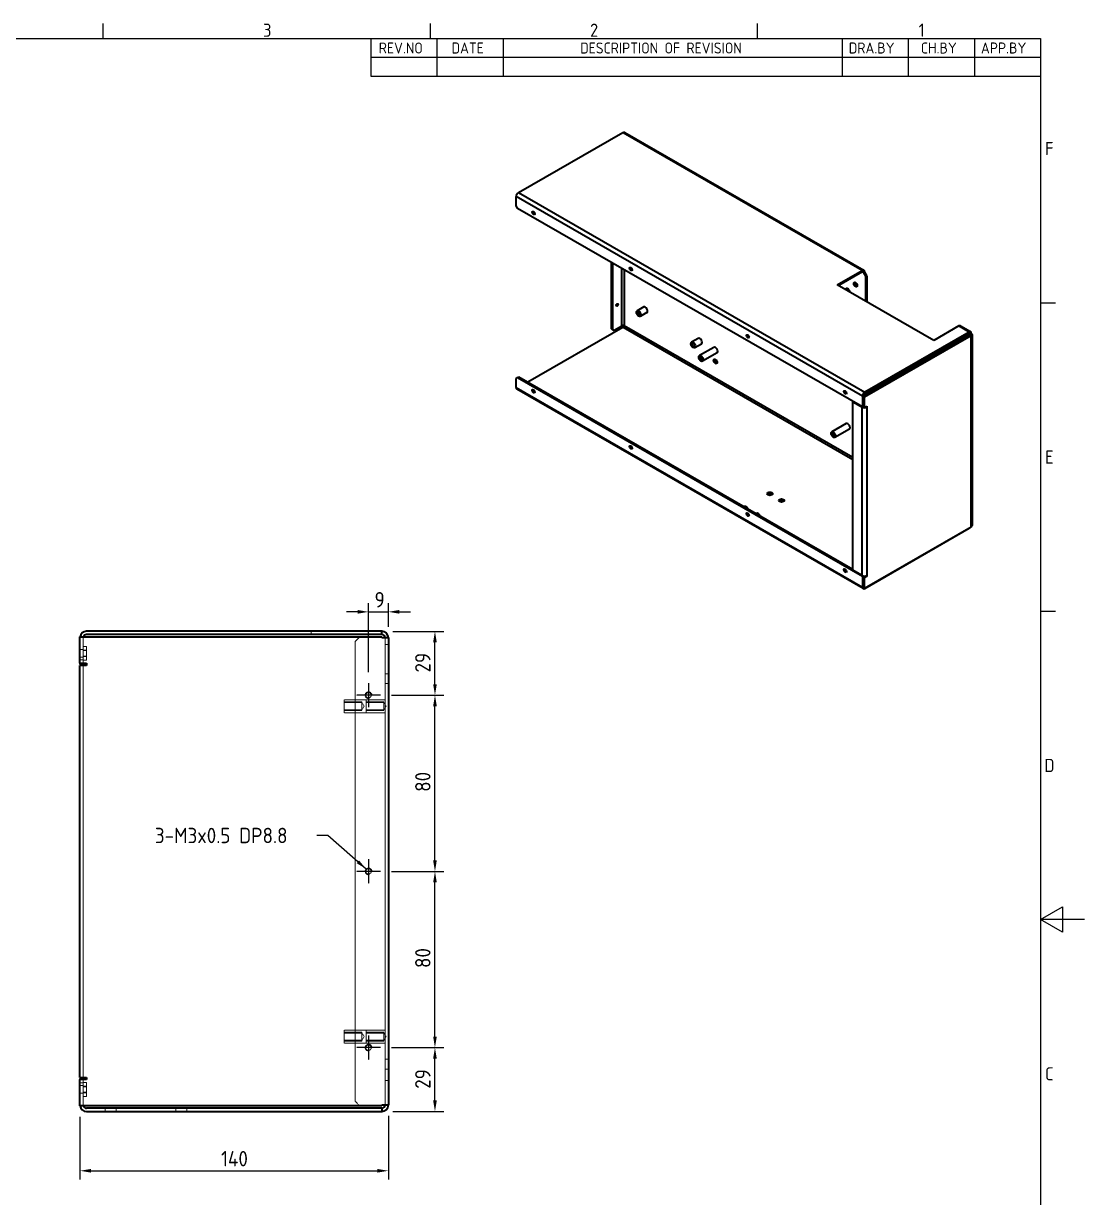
# Model space of a CAD drawing. Header units: millimetres. Extents: x 0 to 1188, y 0 to 840.
# Drawn here: x 706 to 1188, y 294 to 827 of the extents above; entities that cross this region are included whole.
import ezdxf

# ---------------------------------------------------------------- set-up
doc = ezdxf.new("R2010")
doc.units = ezdxf.units.MM
doc.header["$LTSCALE"] = 2
doc.linetypes.add('CHAIN', pattern=[0.7087, 0.4724, -0.0591, 0.1181, -0.0591])
doc.linetypes.add('DASHED', pattern=[0.2067, 0.1654, -0.0413])
doc.layers.get('0').update_dxf_attribs({"color": 3, "lineweight": 25, "true_color": 0x00ff00})
for name, color, linetype, lineweight, true_color in [('가려진 것(ISO)', 2, 'DASHED', 18, 0xffff00), ('가시적인 것(ISO)', 3, 'Continuous', 40, 0x00ff00), ('가시적인 좁은 것(ISO)', 3, 'Continuous', 35, 0x00ff00), ('기호(ISO)', 5, 'Continuous', 25, 0x0000ff), ('중심 표식(ISO)', 1, 'Continuous', 25, 0xff0000), ('치수(ISO)', 2, 'Continuous', 25, 0xffff00)]:
    doc.layers.add(name, color=color, linetype=linetype, lineweight=lineweight, true_color=true_color)
doc.layers.add('경계(ISO)', color=7, linetype='Continuous', lineweight=25)
doc.styles.add('ISO ProportionalPSTEK', font='isocp.shx')
doc.styles.add('문자 텍스트_PSTEK_POSCO', font='isocp.shx')
doc.styles.add('치수 텍스트_PSTEK_POSCO', font='isocp.shx')
doc.dimstyles.new('치수_PSTEK_POSCO', dxfattribs={"dimscale": 2, "dimtxt": 3.5, "dimasz": 2.5, "dimexe": 2, "dimexo": 2.5, "dimgap": 1, "dimtad": 1, "dimrnd": 1e-08, "dimdsep": 46, "dimtxsty": '치수 텍스트_PSTEK_POSCO', "dimcen": 0.09, "dimdle": 10, "dimclrd": 7, "dimclre": 7, "dimclrt": 2, "dimadec": 1, "dimazin": 2, "dimtfac": 1, "dimtmove": 0, "dimatfit": 3, "dimfxl": 1, "dimtolj": 1, "dimlwd": -1, "dimlwe": -1, "dimarcsym": 0})
doc.dimstyles.new('치수_PSTEK_POSCO$7', dxfattribs={"dimscale": 2, "dimtxt": 3.5, "dimasz": 2.5, "dimexe": 2, "dimexo": 2.5, "dimgap": 1, "dimtad": 1, "dimrnd": 1e-08, "dimdsep": 46, "dimtxsty": '치수 텍스트_PSTEK_POSCO', "dimcen": 0.09, "dimdle": 10, "dimclrd": 7, "dimclre": 7, "dimclrt": 2, "dimadec": 1, "dimazin": 2, "dimtfac": 1, "dimtmove": 0, "dimatfit": 3, "dimfxl": 1, "dimtolj": 1, "dimlwd": -1, "dimlwe": -1, "dimarcsym": 0})

# ---------------------------------------------------------------- blocks, each defined once
blk = doc.blocks.new('경계 Default Border')
at = {"layer": '경계(ISO)'}
for p, q in [((371.25, 410), (371.25, 413.4)), ((445.5, 410), (445.5, 413.4)), ((519.75, 410), (519.75, 413.4)), ((584, 350), (587.4, 350)), ((584, 280), (587.4, 280))]:
    blk.add_line(p, q, dxfattribs=at)
at = {"layer": '경계(ISO)', "flags": 128}
for points in [[(10, 10), (10, 410), (584, 410), (584, 10), (10, 10)], [(594, 210), (584, 210), (589, 212.89), (589, 207.11), (584, 210)]]:
    blk.add_lwpolyline(points, dxfattribs=at)
at = {"layer": '경계(ISO)', "color": 2, "true_color": 0xffff00, "char_height": 3, "attachment_point": 7, "style": '문자 텍스트_PSTEK_POSCO'}
for s, insert in [('3', (407.54, 410.37)), ('2', (481.75, 410.37)), ('1', (556.36, 410.4)), ('F', (585.04, 383.5)), ('E', (585.04, 313.47)), ('D', (584.88, 243.47)), ('C', (585.04, 173.47))]:
    blk.add_mtext(s, dxfattribs=dict(at, insert=insert))
blk = doc.blocks.new('리비전 내역')
at = {"layer": '기호(ISO)'}
for p, q in [((432, 410), (584, 410)), ((432, 410), (432, 405.72)), ((447, 410), (447, 405.72)), ((462, 410), (462, 405.72)), ((539, 410), (539, 405.72)), ((554, 410), (554, 405.72)), ((569, 410), (569, 405.72)), ((584, 410), (584, 405.72)), ((432, 405.72), (584, 405.72)), ((432, 405.72), (432, 401.44)), ((447, 405.72), (447, 401.44)), ((462, 405.72), (462, 401.44)), ((539, 405.72), (539, 401.44)), ((554, 405.72), (554, 401.44)), ((569, 405.72), (569, 401.44)), ((584, 405.72), (584, 401.44)), ((432, 401.44), (584, 401.44))]:
    blk.add_line(p, q, dxfattribs=at)
at = {"layer": '기호(ISO)', "color": 2, "true_color": 0xffff00, "char_height": 2.5, "attachment_point": 7, "style": 'ISO ProportionalPSTEK'}
for s, insert in [('REV.NO', (433.79, 406.58)), ('DATE', (450.31, 406.58)), ('DESCRIPTION OF REVISION', (479.51, 406.58)), ('DRA.BY', (540.48, 406.58)), ('CH.BY', (556.86, 406.58)), ('APP.BY', (570.48, 406.58))]:
    blk.add_mtext(s, dxfattribs=dict(at, insert=insert))
blk = doc.blocks.new('*D53')
at = {"layer": 'Defpoints', "color": 0, "transparency": 16777216}
for p in [(871.94, 335.83), (731.94, 335.39), (871.94, 305.92)]:
    blk.add_point(p, dxfattribs=at)
at = {"layer": '치수(ISO)', "color": 7, "transparency": 16777216}
for p, q in [((871.94, 330.83), (871.94, 301.92)), ((731.94, 330.39), (731.94, 301.92)), ((736.94, 305.92), (866.94, 305.92))]:
    blk.add_line(p, q, dxfattribs=at)
for points in [[(736.94, 306.75), (736.94, 305.08), (731.94, 305.92)], [(866.94, 306.75), (866.94, 305.08), (871.94, 305.92)]]:
    blk.add_solid(points, dxfattribs=at)
at = {"layer": '치수(ISO)', "color": 2, "transparency": 16777216, "insert": (795.99, 311.42), "char_height": 7, "attachment_point": 4, "style": '치수 텍스트_PSTEK_POSCO'}
blk.add_mtext('\\A1;140', dxfattribs=at)
blk = doc.blocks.new('*D55')
at = {"layer": 'Defpoints', "color": 0, "transparency": 16777216}
for p in [(868.44, 441.83), (893.1, 441.83), (868.44, 361.83)]:
    blk.add_point(p, dxfattribs=at)
at = {"layer": '치수(ISO)', "color": 7, "transparency": 16777216}
for p, q in [((873.44, 441.83), (897.1, 441.83)), ((893.1, 366.83), (893.1, 436.83)), ((873.44, 361.83), (897.1, 361.83))]:
    blk.add_line(p, q, dxfattribs=at)
for points in [[(892.27, 436.83), (893.93, 436.83), (893.1, 441.83)], [(892.27, 366.83), (893.93, 366.83), (893.1, 361.83)]]:
    blk.add_solid(points, dxfattribs=at)
at = {"layer": '치수(ISO)', "color": 2, "transparency": 16777216, "insert": (887.6, 397.98), "char_height": 7, "attachment_point": 4, "rotation": 90, "style": '치수 텍스트_PSTEK_POSCO'}
blk.add_mtext('\\A1;80', dxfattribs=at)
blk = doc.blocks.new('*D56')
at = {"layer": 'Defpoints', "color": 0, "transparency": 16777216}
for p in [(868.44, 521.83), (893.1, 521.83), (868.44, 441.83)]:
    blk.add_point(p, dxfattribs=at)
at = {"layer": '치수(ISO)', "color": 7, "transparency": 16777216}
for p, q in [((873.44, 521.83), (897.1, 521.83)), ((893.1, 446.83), (893.1, 516.83)), ((873.44, 441.83), (897.1, 441.83))]:
    blk.add_line(p, q, dxfattribs=at)
for points in [[(892.27, 516.83), (893.93, 516.83), (893.1, 521.83)], [(892.27, 446.83), (893.93, 446.83), (893.1, 441.83)]]:
    blk.add_solid(points, dxfattribs=at)
at = {"layer": '치수(ISO)', "color": 2, "transparency": 16777216, "insert": (887.6, 477.98), "char_height": 7, "attachment_point": 4, "rotation": 90, "style": '치수 텍스트_PSTEK_POSCO'}
blk.add_mtext('\\A1;80', dxfattribs=at)
blk = doc.blocks.new('*D57')
at = {"layer": 'Defpoints', "color": 0, "transparency": 16777216}
for p in [(868.44, 361.83), (893.1, 361.83), (868.94, 332.83)]:
    blk.add_point(p, dxfattribs=at)
at = {"layer": '치수(ISO)', "color": 7, "transparency": 16777216}
for p, q in [((873.44, 361.83), (897.1, 361.83)), ((893.1, 337.83), (893.1, 356.83)), ((873.94, 332.83), (897.1, 332.83))]:
    blk.add_line(p, q, dxfattribs=at)
for points in [[(892.27, 356.83), (893.93, 356.83), (893.1, 361.83)], [(892.27, 337.83), (893.93, 337.83), (893.1, 332.83)]]:
    blk.add_solid(points, dxfattribs=at)
at = {"layer": '치수(ISO)', "color": 2, "transparency": 16777216, "insert": (887.6, 343.14), "char_height": 7, "attachment_point": 4, "rotation": 90, "style": '치수 텍스트_PSTEK_POSCO'}
blk.add_mtext('\\A1;29', dxfattribs=at)
blk = doc.blocks.new('*D58')
at = {"layer": 'Defpoints', "color": 0, "transparency": 16777216}
for p in [(868.94, 550.83), (893.1, 550.83), (868.44, 521.83)]:
    blk.add_point(p, dxfattribs=at)
at = {"layer": '치수(ISO)', "color": 7, "transparency": 16777216}
for p, q in [((873.94, 550.83), (897.1, 550.83)), ((893.1, 526.83), (893.1, 545.83)), ((873.44, 521.83), (897.1, 521.83))]:
    blk.add_line(p, q, dxfattribs=at)
for points in [[(892.27, 545.83), (893.93, 545.83), (893.1, 550.83)], [(892.27, 526.83), (893.93, 526.83), (893.1, 521.83)]]:
    blk.add_solid(points, dxfattribs=at)
at = {"layer": '치수(ISO)', "color": 2, "transparency": 16777216, "insert": (887.6, 532.14), "char_height": 7, "attachment_point": 4, "rotation": 90, "style": '치수 텍스트_PSTEK_POSCO'}
blk.add_mtext('\\A1;29', dxfattribs=at)
blk = doc.blocks.new('*D59')
at = {"layer": 'Defpoints', "color": 0, "transparency": 16777216}
for p in [(871.94, 559.68), (871.94, 547.83), (862.94, 527.33)]:
    blk.add_point(p, dxfattribs=at)
at = {"layer": '치수(ISO)', "color": 7, "transparency": 16777216}
for p, q in [((857.94, 559.68), (852.94, 559.68)), ((862.94, 532.33), (862.94, 563.68)), ((862.94, 559.68), (871.94, 559.68)), ((871.94, 552.83), (871.94, 563.68)), ((876.94, 559.68), (881.94, 559.68))]:
    blk.add_line(p, q, dxfattribs=at)
for points in [[(857.94, 560.52), (857.94, 558.85), (862.94, 559.68)], [(876.94, 560.52), (876.94, 558.85), (871.94, 559.68)]]:
    blk.add_solid(points, dxfattribs=at)
at = {"layer": '치수(ISO)', "color": 2, "transparency": 16777216, "insert": (865.66, 565.18), "char_height": 7, "attachment_point": 4, "style": '치수 텍스트_PSTEK_POSCO'}
blk.add_mtext('\\A1;9', dxfattribs=at)

msp = doc.modelspace()

# ---------------------------------------------------------------- linework, layer by layer
at = {"layer": '가려진 것(ISO)'}
for p, q in [((836.939, 550.833), (836.939, 549.333)), ((733.439, 536.333), (733.439, 547.833)), ((733.439, 543.983), (734.939, 543.983)), ((734.939, 543.983), (734.939, 537.683)), ((856.939, 546.272), (858.939, 548.272)), ((856.939, 546.272), (856.939, 337.393)), ((870.439, 335.833), (870.439, 547.833)), ((871.939, 544.833), (870.439, 544.833)), ((733.439, 542.583), (731.939, 542.583)), ((733.439, 539.083), (731.939, 539.083)), ((734.939, 542.333), (733.439, 542.333)), ((733.439, 542.062), (734.939, 542.062)), ((733.439, 539.603), (734.939, 539.603)), ((733.439, 539.333), (734.939, 539.333)), ((731.939, 537.833), (733.439, 537.833)), ((733.439, 537.683), (734.939, 537.683)), ((733.439, 535.333), (733.439, 348.333)), ((871.939, 531.583), (870.439, 531.583)), ((871.939, 527.083), (870.439, 527.083)), ((851.939, 513.883), (851.939, 519.783)), ((870.439, 519.783), (851.939, 519.783)), ((859.939, 518.833), (851.939, 518.833)), ((859.939, 518.454), (851.939, 518.454)), ((859.939, 518.833), (859.939, 514.833)), ((860.913, 516.833), (859.939, 518.454)), ((861.939, 513.883), (861.939, 519.783)), ((869.939, 518.833), (861.939, 518.833)), ((869.939, 518.454), (861.939, 518.454)), ((869.939, 518.833), (869.939, 514.833)), ((870.913, 516.833), (869.939, 518.454)), ((859.939, 515.212), (851.939, 515.212)), ((851.939, 514.833), (859.939, 514.833)), ((870.439, 513.883), (851.939, 513.883)), ((860.913, 516.833), (859.939, 515.212)), ((869.939, 515.212), (861.939, 515.212)), ((861.939, 514.833), (869.939, 514.833)), ((870.913, 516.833), (869.939, 515.212)), ((851.939, 363.883), (851.939, 369.783)), ((870.439, 369.783), (851.939, 369.783)), ((859.939, 368.833), (851.939, 368.833)), ((859.939, 368.454), (851.939, 368.454)), ((859.939, 368.833), (859.939, 364.833)), ((860.913, 366.833), (859.939, 368.454)), ((861.939, 363.883), (861.939, 369.783)), ((869.939, 368.833), (861.939, 368.833)), ((869.939, 368.454), (861.939, 368.454)), ((869.939, 368.833), (869.939, 364.833)), ((870.913, 366.833), (869.939, 368.454)), ((859.939, 365.212), (851.939, 365.212)), ((851.939, 364.833), (859.939, 364.833)), ((870.439, 363.883), (851.939, 363.883)), ((860.913, 366.833), (859.939, 365.212)), ((869.939, 365.212), (861.939, 365.212)), ((861.939, 364.833), (869.939, 364.833)), ((870.913, 366.833), (869.939, 365.212)), ((871.939, 356.583), (870.439, 356.583)), ((871.939, 352.083), (870.439, 352.083)), ((733.439, 347.333), (733.439, 335.833)), ((870.439, 346.833), (871.939, 346.833)), ((733.439, 345.833), (731.939, 345.833)), ((733.439, 344.583), (731.939, 344.583)), ((733.439, 345.983), (734.939, 345.983)), ((734.939, 344.333), (733.439, 344.333)), ((733.439, 344.062), (734.939, 344.062)), ((733.439, 341.603), (734.939, 341.603)), ((733.439, 341.333), (734.939, 341.333)), ((734.939, 345.983), (734.939, 339.683)), ((733.439, 341.083), (731.939, 341.083)), ((733.439, 339.683), (734.939, 339.683)), ((858.939, 335.393), (856.939, 337.393)), ((743.439, 334.333), (743.439, 332.833)), ((748.439, 334.333), (748.439, 332.833)), ((775.439, 334.333), (775.439, 332.833)), ((780.439, 334.333), (780.439, 332.833))]:
    msp.add_line(p, q, dxfattribs=at)
for centre in [(862.939, 521.833), (862.939, 441.833), (862.939, 361.833)]:
    msp.add_circle(centre, 1.23, dxfattribs=at)
for centre, radius, start, end in [((734.939, 547.833), 3, 171.57894, 180), ((734.939, 547.833), 1.5, 162.96875, 180), ((862.939, 521.833), 1.5, 10, 280), ((862.939, 441.833), 1.5, 10, 280), ((862.939, 361.833), 1.5, 10, 280), ((734.939, 335.833), 3, 180, 188.42106), ((734.939, 335.833), 1.5, 180, 197.03125)]:
    msp.add_arc(centre, radius, start, end, dxfattribs=at)
at = {"layer": '가시적인 것(ISO)'}
for p, q in [((930.983, 750.019), (978.359, 777.301)), ((978.359, 777.301), (978.514, 777.211)), ((979.263, 777.285), (1087.804, 714.78)), ((929.922, 744.094), (929.922, 748.182)), ((930.629, 742.869), (929.922, 744.094)), ((1087.21, 652.7), (930.629, 742.869)), ((973.211, 688.131), (973.211, 718.348)), ((973.741, 718.043), (973.741, 687.825)), ((1075.741, 708.192), (1087.055, 714.707)), ((1087.055, 714.094), (1076.274, 707.885)), ((1087.585, 713.786), (1088.116, 714.091)), ((1087.585, 713.786), (1088.646, 711.949)), ((1089.176, 712.254), (1088.116, 714.091)), ((1088.646, 711.949), (1089.176, 712.254)), ((1088.646, 700.76), (1088.646, 711.949)), ((1089.176, 712.254), (1089.176, 700.455)), ((1119.582, 682.946), (1075.741, 708.192)), ((1079.778, 706.464), (1079.26, 706.166)), ((987.854, 698.084), (984.849, 696.353)), ((989.327, 695.527), (986.321, 693.797)), ((978.359, 688.801), (935.244, 663.973)), ((973.741, 687.825), (973.211, 688.131)), ((973.211, 688.131), (973.918, 687.72)), ((974.448, 687.415), (973.741, 687.825)), ((973.918, 687.72), (974.448, 687.415)), ((977.984, 689.451), (974.448, 687.415)), ((977.984, 689.631), (977.984, 689.451)), ((978.514, 688.712), (978.359, 688.801)), ((1130.896, 689.461), (1119.582, 682.946)), ((1131.644, 689.534), (1136.241, 686.888)), ((1012.603, 683.832), (1009.598, 682.101)), ((1136.022, 685.462), (1087.585, 657.569)), ((1088.116, 657.264), (1136.553, 685.157)), ((1135.647, 686.725), (1088.271, 659.442)), ((1135.647, 686.111), (1088.271, 658.829)), ((1130.365, 683.07), (1130.365, 682.204)), ((1135.492, 686.814), (1135.647, 686.725)), ((1135.647, 686.111), (1135.647, 686.725)), ((1136.022, 685.893), (1136.553, 686.198)), ((1136.022, 685.462), (1136.553, 685.157)), ((1136.553, 685.157), (1136.553, 684.977)), ((1136.992, 685.588), (1136.992, 598.928)), ((1014.075, 681.275), (1011.07, 679.545)), ((1019.674, 679.76), (1013.134, 675.993)), ((1021.146, 677.203), (1014.606, 673.437)), ((930.629, 666.02), (931.16, 666.325)), ((931.16, 666.325), (1082.813, 578.994)), ((929.922, 665.609), (930.629, 666.02)), ((929.922, 661.522), (929.922, 665.609)), ((930.629, 666.02), (1087.21, 575.851)), ((1087.523, 570.256), (930.234, 660.833)), ((1087.21, 657.605), (1087.21, 652.7)), ((1087.585, 657.569), (1088.116, 657.264)), ((1087.585, 652.689), (1087.585, 657.569)), ((1087.741, 657.658), (1087.741, 657.911)), ((1088.116, 652.383), (1088.116, 657.264)), ((1088.646, 658.18), (1088.646, 659.045)), ((1089.176, 659.351), (1089.176, 658.485)), ((1082.99, 655.13), (1082.813, 655.028)), ((1082.813, 655.028), (1087.055, 652.585)), ((1082.813, 578.588), (1082.813, 655.028)), ((1087.585, 652.916), (1087.21, 652.7)), ((1087.563, 652.903), (1087.585, 652.891)), ((1087.585, 652.689), (1088.116, 652.383)), ((1088.116, 652.383), (1089.176, 652.994)), ((1088.822, 652.79), (1089.176, 652.585)), ((1089.176, 652.994), (1089.176, 652.585)), ((1079.778, 645.148), (1073.238, 641.382)), ((1081.25, 642.592), (1074.71, 638.825)), ((1136.553, 598.137), (1088.116, 570.244)), ((1088.271, 570.33), (1135.647, 597.612)), ((1135.647, 597.616), (1135.647, 597.612)), ((1136.553, 598.317), (1136.553, 598.137)), ((1087.055, 576.144), (1082.813, 578.588)), ((1087.442, 575.984), (1087.21, 575.851)), ((1087.21, 575.851), (1087.21, 570.945)), ((1087.585, 575.43), (1088.417, 575.909)), ((1087.741, 575.919), (1087.741, 575.52)), ((1089.176, 575.736), (1088.116, 575.125)), ((1089.176, 575.736), (1088.76, 575.975)), ((1089.176, 576.144), (1089.176, 575.736)), ((1088.116, 575.125), (1087.585, 575.43)), ((1087.585, 570.55), (1087.585, 575.43)), ((1087.585, 570.55), (1088.116, 570.244)), ((1088.116, 570.244), (1088.116, 575.125)), ((868.939, 550.833), (734.939, 550.833)), ((868.939, 549.333), (734.939, 549.333)), ((868.939, 549.333), (868.939, 550.833)), ((731.939, 548.272), (868.939, 548.272)), ((731.939, 536.333), (731.939, 548.272)), ((868.939, 548.272), (868.939, 547.833)), ((871.939, 547.833), (868.939, 547.833)), ((871.939, 547.833), (871.939, 335.833)), ((731.939, 536.333), (731.939, 535.833)), ((731.939, 536.333), (734.939, 536.333)), ((733.439, 535.833), (731.939, 535.833)), ((731.939, 348.333), (731.939, 535.333)), ((734.939, 535.333), (731.939, 535.333)), ((733.439, 535.833), (733.439, 536.333)), ((734.939, 536.333), (734.939, 535.333)), ((731.939, 348.333), (734.939, 348.333)), ((733.439, 347.833), (731.939, 347.833)), ((731.939, 347.833), (731.939, 347.333)), ((734.939, 347.333), (731.939, 347.333)), ((731.939, 335.393), (731.939, 347.333)), ((733.439, 347.833), (733.439, 347.333)), ((734.939, 348.333), (734.939, 347.333)), ((868.939, 335.833), (868.939, 335.393)), ((868.939, 335.833), (871.939, 335.833)), ((868.939, 335.393), (731.939, 335.393)), ((868.939, 334.333), (734.939, 334.333)), ((734.939, 332.833), (868.939, 332.833)), ((868.939, 334.333), (868.939, 332.833))]:
    msp.add_line(p, q, dxfattribs=at)
for centre, radius, start, end in [((734.939, 547.833), 3, 90, 171.57894), ((734.939, 547.833), 1.5, 90, 162.96875), ((868.939, 547.833), 3, 0, 90), ((868.939, 547.833), 1.5, 0, 90), ((868.939, 335.833), 3, 270, 0), ((868.939, 335.833), 1.5, 270, 0), ((734.939, 335.833), 3, 188.42106, 270), ((734.939, 335.833), 1.5, 197.03125, 270)]:
    msp.add_arc(centre, radius, start, end, dxfattribs=at)
for centre, major_axis, ratio, start_param, end_param in [((978.514, 775.985), (0.749, 1.3), 0.5780931, 0, 0.7834645), ((930.983, 748.792), (0.749, 1.3), 0.5780931, 0.7834645, 2.3542608), ((938.386, 741.057), (0.437, -0.758), 0.5780931, 3.7912617, 5.6335163), ((938.386, 741.057), (-0.307, 0.533), 0.5780931, 0.598175, 2.5434176), ((982.58, 715.607), (0.437, -0.758), 0.5780931, 3.7912617, 5.6335163), ((982.58, 715.607), (-0.307, 0.533), 0.5780931, 0.598175, 2.5434176), ((1087.055, 713.481), (0.749, 1.3), 0.5780931, 5.4958534, 7.0666498), ((1087.055, 713.481), (0.374, 0.65), 0.5780931, 5.4958534, 7.0666498), ((1084.58, 708.565), (0.561, -0.975), 0.5780931, 3.631445, 5.793333), ((1080.514, 705.186), (-0.736, 1.278), 0.5780931, 4.1439015, 6.2831853), ((975.332, 699.342), (0.307, 0.533), 0.5780931, 4.1788502, 5.2459278), ((988.591, 696.805), (-0.736, 1.278), 0.5780931, 3.1415927, 6.2831853), ((978.514, 689.325), (-0.75, 0), 0.5758617, 3.9269908, 5.4977871), ((978.514, 689.325), (-0.374, -0.65), 0.5780931, 0.7834645, 2.3542608), ((1130.896, 688.234), (0.749, 1.3), 0.5780931, 0, 0.7834645), ((1013.339, 682.554), (-0.736, 1.278), 0.5780931, 3.1415927, 6.2831853), ((1035.613, 685.068), (0.437, -0.758), 0.5780931, 3.7912617, 5.6335163), ((1035.613, 685.068), (-0.307, 0.533), 0.5780931, 0.598175, 2.5434176), ((1135.492, 685.588), (0.749, 1.3), 0.5780931, 5.4958534, 7.0666498), ((1135.492, 685.588), (0.374, 0.65), 0.5780931, 5.4958534, 6.7693984), ((1135.492, 685.588), (0.75, 0), 0.5758617, 5.7962257, 7.0685835), ((1135.492, 685.588), (1.5, 0), 0.5758617, 5.4977871, 7.0685835), ((1020.41, 678.482), (-0.736, 1.278), 0.5780931, 3.1415927, 6.2831853), ((1020.941, 673.677), (0.561, -0.975), 0.5780931, 3.631445, 5.793333), ((930.983, 662.132), (-0.749, -1.3), 0.5780931, 5.4958534, 6.2831853), ((938.386, 660.12), (0.437, -0.758), 0.5780931, 3.7912617, 5.6335163), ((938.386, 660.12), (-0.307, 0.533), 0.5780931, 0.598175, 2.5434176), ((1079.807, 659.618), (0.437, -0.758), 0.5780931, 3.7912617, 5.6335163), ((1079.807, 659.618), (-0.307, 0.533), 0.5780931, 0.598175, 2.5434176), ((1088.271, 658.216), (-0.749, -1.3), 0.5780931, 3.9250571, 5.4958534), ((1088.271, 658.216), (0.374, 0.65), 0.5780931, 0.7834645, 2.3542608), ((1088.116, 653.196), (1.5, 0), 0.5758617, 3.9269908, 5.4977871), ((1080.514, 643.87), (-0.736, 1.278), 0.5780931, 3.1415927, 6.2831853), ((982.58, 634.67), (0.437, -0.758), 0.5780931, 3.7912617, 5.6335163), ((982.58, 634.67), (-0.307, 0.533), 0.5780931, 0.598175, 2.5434176), ((1045.159, 612.666), (-1.25, 0), 0.5758617, 3.5815579, 5.84322), ((1050.462, 609.612), (-1.25, 0), 0.5758617, 3.5815579, 5.84322), ((1033.845, 606.764), (1.25, 0), 0.5758617, 5.9322515, 8.2049155), ((1035.613, 604.131), (0.437, -0.758), 0.5780931, 3.7912617, 5.6335163), ((1035.613, 604.131), (-0.307, 0.533), 0.5780931, 0.598175, 2.5434176), ((1039.149, 603.71), (1.25, 0), 0.5758617, 5.9322515, 8.2049155), ((1135.492, 598.928), (1.5, 0), 0.5758617, 5.4977871, 6.2831853), ((1079.807, 578.681), (0.437, -0.758), 0.5780931, 3.7912617, 5.6335163), ((1079.807, 578.681), (-0.307, 0.533), 0.5780931, 0.598175, 2.5434176), ((1088.116, 576.755), (-1.5, 0), 0.5758617, 0.7853982, 2.3561945), ((1088.271, 571.556), (-0.749, -1.3), 0.5780931, 5.4958534, 6.910696), ((1088.271, 571.556), (0.749, 1.3), 0.5780931, 3.8438599, 3.9250571)]:
    msp.add_ellipse(centre, major_axis=major_axis, ratio=ratio, start_param=start_param, end_param=end_param, dxfattribs=at)
for centre, major_axis, ratio in [((937.856, 740.752), (0.437, -0.758), 0.5780931), ((982.05, 715.302), (0.437, -0.758), 0.5780931), ((1084.05, 708.26), (0.561, -0.975), 0.5780931), ((975.863, 699.037), (-0.307, -0.533), 0.5780931), ((985.585, 695.075), (0.736, -1.278), 0.5780931), ((985.585, 695.075), (0.404, -0.702), 0.5780931), ((1010.334, 680.823), (0.736, -1.278), 0.5780931), ((1035.083, 684.762), (0.437, -0.758), 0.5780931), ((1010.334, 680.823), (0.404, -0.702), 0.5780931), ((1013.87, 674.715), (0.736, -1.278), 0.5780931), ((1013.87, 674.715), (0.404, -0.702), 0.5780931), ((1020.41, 673.372), (0.561, -0.975), 0.5780931), ((937.856, 659.815), (0.437, -0.758), 0.5780931), ((1079.277, 659.313), (0.437, -0.758), 0.5780931), ((1073.974, 640.103), (0.736, -1.278), 0.5780931), ((1073.974, 640.103), (0.404, -0.702), 0.5780931), ((982.05, 634.365), (0.437, -0.758), 0.5780931), ((1045.159, 613.279), (-1.25, 0), 0.5758617), ((1050.462, 610.225), (-1.25, 0), 0.5758617), ((1035.083, 603.825), (0.437, -0.758), 0.5780931), ((1079.277, 578.375), (0.437, -0.758), 0.5780931)]:
    msp.add_ellipse(centre, major_axis=major_axis, ratio=ratio, dxfattribs=at)
at = {"layer": '가시적인 좁은 것(ISO)'}
for p, q in [((1087.055, 714.707), (978.514, 777.211)), ((1087.21, 657.605), (929.922, 748.182)), ((930.983, 750.019), (1088.271, 659.442)), ((977.984, 689.631), (977.984, 715.599)), ((979.045, 714.989), (979.045, 689.631)), ((1087.585, 713.786), (1087.053, 714.093)), ((1082.813, 628.651), (978.514, 688.712)), ((979.045, 689.631), (1082.813, 629.875)), ((1135.492, 686.814), (1130.896, 689.461)), ((1136.022, 685.893), (1135.645, 686.11)), ((1136.022, 685.462), (1136.022, 685.893)), ((1136.553, 598.317), (1136.553, 684.977)), ((929.922, 661.522), (1087.21, 570.945)), ((1087.741, 657.911), (1087.21, 657.605)), ((1088.271, 659.442), (1088.271, 658.829)), ((1087.055, 652.585), (1087.585, 652.891)), ((1087.055, 576.144), (1087.055, 652.585)), ((1089.176, 652.585), (1089.176, 576.144)), ((1087.21, 570.945), (1087.585, 571.161)), ((1088.271, 570.334), (1088.271, 570.33))]:
    msp.add_line(p, q, dxfattribs=at)
at = {"layer": '중심 표식(ISO)', "linetype": 'CHAIN'}
for p, q in [((862.939, 527.333), (862.939, 516.333)), ((868.439, 521.833), (857.439, 521.833)), ((862.939, 447.333), (862.939, 436.333)), ((862.939, 447.333), (862.939, 436.333)), ((868.439, 441.833), (857.439, 441.833)), ((868.439, 441.833), (857.439, 441.833)), ((862.939, 367.333), (862.939, 356.333)), ((868.439, 361.833), (857.439, 361.833))]:
    msp.add_line(p, q, dxfattribs=at)

# ---------------------------------------------------------------- block references
at = {"xscale": 2, "yscale": 2, "zscale": 2}
msp.add_blockref('경계 Default Border', (0, 0), dxfattribs=at)
at = {"layer": '기호(ISO)', "xscale": 2, "yscale": 2, "zscale": 2}
msp.add_blockref('리비전 내역', (0, 0), dxfattribs=at)

# ---------------------------------------------------------------- texts
at = {"layer": '기호(ISO)', "color": 2, "true_color": 0xffff00, "insert": (765.942, 458.146), "char_height": 7, "width": 71.50896, "attachment_point": 4, "line_spacing_factor": 0.6125, "style": '치수 텍스트_PSTEK_POSCO'}
msp.add_mtext('{3-M3x0.5 DP8.8}', dxfattribs=at)

# ---------------------------------------------------------------- dimensions: what is measured, and where the dimension line sits
at = {"layer": '치수(ISO)', "color": 7}
for base, p1, p2, angle, override, picture, middle in [((871.939, 559.683), (862.939, 527.333), (871.939, 547.833), 180, {"dimdec": 2, "dimtp": 0, "dimtm": 0, "dimtdec": 2, "dimtofl": 1, "dimatfit": 1}, '*D59', (867.439, 559.683)), ((893.102, 550.833), (868.439, 521.833), (868.939, 550.833), 90, {"dimdec": 2, "dimtp": 0, "dimtm": 0, "dimtdec": 2, "dimtofl": 0, "dimatfit": 1}, '*D58', (893.102, 536.333)), ((893.102, 521.833), (868.439, 441.833), (868.439, 521.833), 90, {"dimdec": 2, "dimtp": 0, "dimtm": 0, "dimtdec": 2, "dimtofl": 0, "dimatfit": 1}, '*D56', (893.102, 481.833)), ((893.102, 441.833), (868.439, 361.833), (868.439, 441.833), 90, {"dimdec": 2, "dimtp": 0, "dimtm": 0, "dimtdec": 2, "dimtofl": 0, "dimatfit": 1}, '*D55', (893.102, 401.833)), ((893.102, 361.833), (868.939, 332.833), (868.439, 361.833), 270, {"dimdec": 2, "dimtp": 0, "dimtm": 0, "dimtdec": 2, "dimtofl": 0, "dimatfit": 1}, '*D57', (893.102, 347.333))]:
    dim = msp.add_linear_dim(base=base, p1=p1, p2=p2, angle=angle, dimstyle='치수_PSTEK_POSCO', override=override, dxfattribs=at)
    dim.commit()
    dim.dimension.update_dxf_attribs({"geometry": picture, "text_midpoint": middle, "dimtype": 160})
dim = msp.add_linear_dim(base=(871.939, 305.918), p1=(731.939, 335.393), p2=(871.939, 335.833), dimstyle='치수_PSTEK_POSCO', override={"dimdec": 2, "dimtp": 0, "dimtm": 0, "dimtdec": 2, "dimtofl": 0, "dimatfit": 1}, dxfattribs=at)
dim.commit()
dim.dimension.update_dxf_attribs({"geometry": '*D53', "text_midpoint": (801.939, 305.918), "dimtype": 160})

# ---------------------------------------------------------------- leaders
at = {"layer": '기호(ISO)', "color": 7, "annotation_type": 0, "has_hookline": 1, "hookline_direction": 1, "text_width": 61.6}
msp.add_leader([(861.878, 442.893), (844.451, 458.146), (839.451, 458.146)], dimstyle='치수_PSTEK_POSCO$7', override={"dimtad": 0}, dxfattribs=at)

doc.saveas('drawing.dxf')
